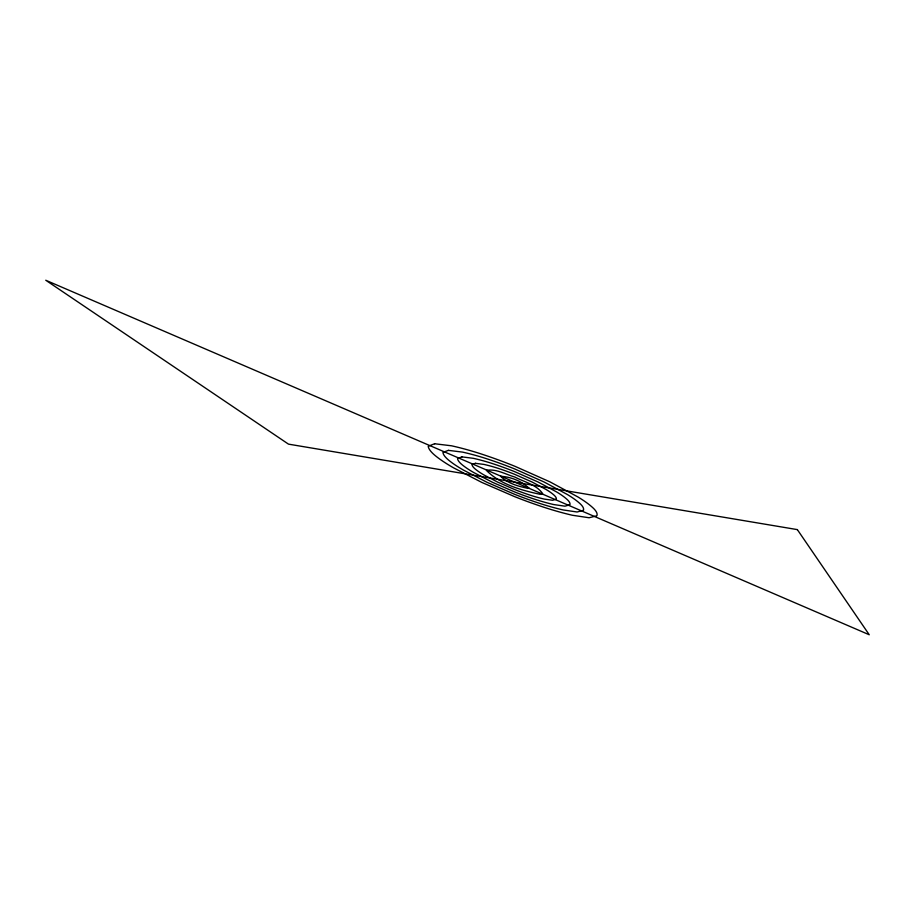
<?xml version="1.0" encoding="UTF-8"?>
<svg xmlns="http://www.w3.org/2000/svg" width="915" height="915" viewBox="0 0 915 915"><rect width="100%" height="100%" fill="white"/><g stroke="black" fill="none" stroke-linecap="round" stroke-linejoin="round"><path stroke-width="1.37" d="M434.579 443.752L428.22 446.268A80.989 17.9 17.6 0 0 435.883 456.139A121.089 27.118 17.3 0 0 453.474 467.794L481.816 482.422L514.516 496.593A119.842 26.535 17.1 0 0 543.807 507.219A74.218 15.944 17.1 0 0 572.321 515.248L589.1 517.753L596.843 515.797A72.342 15.166 17.4 0 0 593.103 507.985A112.11 23.252 17.7 0 0 577.925 496.948L549.938 481.862L515.031 466.341A113.266 23.71 17.9 0 0 482.663 454.446A74.241 15.955 17.9 0 0 451.541 445.799L434.579 443.752M448.384 450.363L442.952 452.376A67.15 14.766 17.6 0 0 449.059 460.485A100.135 22.257 17.3 0 0 463.562 470.15L487.157 482.377L514.55 494.272A99.278 21.857 17.2 0 0 539.152 503.216A61.82 13.279 17.2 0 0 563.091 509.941L577.091 512L583.427 510.307A60.516 12.73 17.4 0 0 580.087 503.696A93.913 19.581 17.6 0 0 567.266 494.455L543.91 481.908L514.985 469.075A94.725 19.901 17.8 0 0 488.244 459.261A61.831 13.279 17.8 0 0 462.51 452.101L448.384 450.363M461.995 456.882L457.557 458.438A53.459 11.701 17.6 0 0 462.235 464.831A79.513 17.545 17.4 0 0 473.696 472.529L492.567 482.331L514.596 491.915A78.976 17.293 17.2 0 0 534.429 499.132A49.433 10.614 17.3 0 0 553.712 504.554L564.932 506.178L569.908 504.76A48.598 10.259 17.4 0 0 567.048 499.396A75.545 15.841 17.6 0 0 556.652 491.961L537.951 481.953L514.939 471.774A76.071 16.047 17.7 0 0 493.723 463.997A49.444 10.625 17.7 0 0 473.295 458.312L461.995 456.882M528.71 487.867L527.532 488.267C518.107 486.277 507.482 483.28 500.642 476.292C510.444 476.715 521.55 481.118 528.71 487.867M475.445 463.322L472.037 464.443A39.894 8.693 17.6 0 0 475.388 469.166A59.212 12.97 17.4 0 0 483.886 474.919L498.023 482.285L514.63 489.525A58.903 12.833 17.3 0 0 529.636 494.992A37.069 7.961 17.3 0 0 544.196 499.075L552.614 500.276L556.286 499.178A36.589 7.766 17.4 0 0 553.998 495.095A56.982 12.009 17.6 0 0 546.095 489.491L532.05 482.011L514.893 474.428A57.279 12.135 17.7 0 0 499.121 468.652A37.069 7.961 17.7 0 0 483.909 464.408L475.445 463.322M542.549 493.54L540.159 494.317C521.287 490.314 500.15 484.31 486.403 470.39C496.079 468.48 505.709 474.428 514.848 477.047C524.078 481.999 536.419 484.481 542.549 493.54M797.342 529.613L288.488 444.141L45.75 280.242L869.25 634.758L797.342 529.613"/></g></svg>
